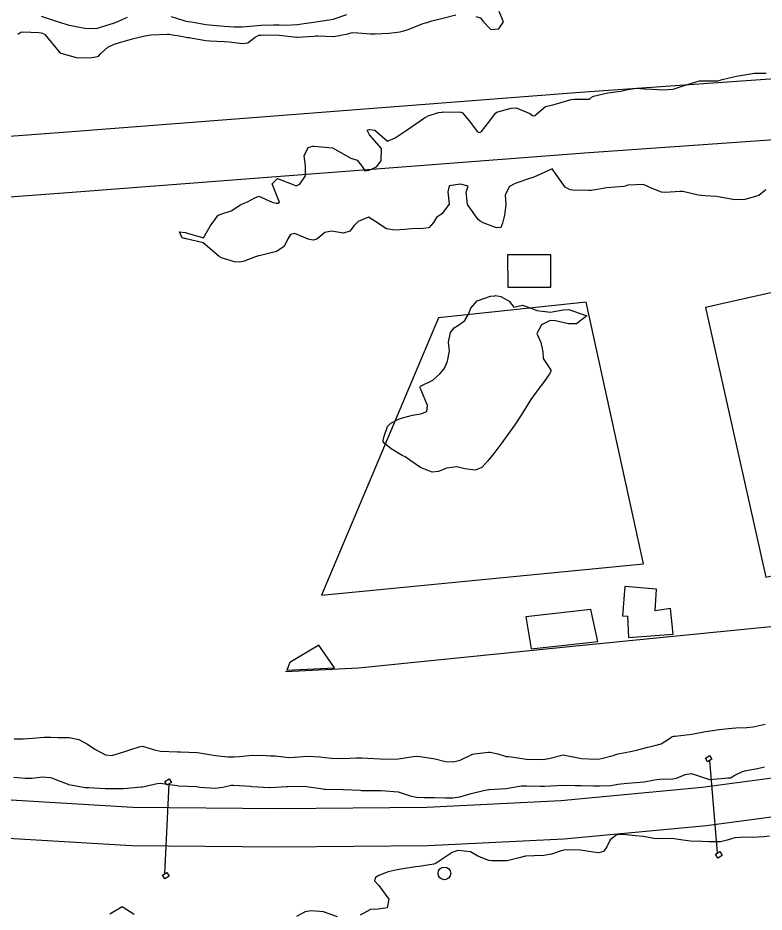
# Model space of a CAD drawing. Header units: metres. Extents: x 307586 to 320046, y 7427249 to 7434250.
# Drawn here: x 314826.7 to 314908.2, y 7432024.5 to 7432122.2 of the extents above; entities that cross this region are included whole.
import ezdxf

# ---------------------------------------------------------------- set-up
doc = ezdxf.new("R2010")
doc.units = ezdxf.units.M
doc.header["$MEASUREMENT"] = 0
for name, color, linetype in [('Curvas de Nivel 1m', 11, 'Continuous'), ('Divisa', 42, 'FENCELINE2'), ('Edificações', 30, 'Continuous'), ('Linha Férrea', 20, 'Continuous'), ('Portico', 45, 'Continuous'), ('Postes', 20, 'Continuous'), ('Vias Primárias', 230, 'Continuous')]:
    doc.layers.add(name, color=color, linetype=linetype)
doc.linetypes.add('FENCELINE2', pattern='A,0.25,-0.1,[132,ltypeshp.shx,S=0.1,R=0,X=-0.1,Y=0],-0.1,1', length=1.45)

msp = doc.modelspace()

# ---------------------------------------------------------------- linework, layer by layer
at = {"layer": 'Curvas de Nivel 1m', "flags": 128}
for points, elevation in [([(314826.69, 7432120.426), (314827.024, 7432120.644), (314827.246, 7432120.684), (314829.012, 7432120.636), (314829.245, 7432120.595), (314829.394, 7432120.548), (314829.666, 7432120.394), (314831.215, 7432118.5), (314831.404, 7432118.368), (314833.208, 7432117.868), (314834.793, 7432117.91), (314835.209, 7432117.951), (314835.497, 7432118.03), (314835.769, 7432118.314), (314836.522, 7432119.008), (314837.229, 7432119.362), (314837.963, 7432119.561), (314839.237, 7432119.914), (314839.525, 7432119.989), (314840.583, 7432120.26), (314841.244, 7432120.367), (314843.022, 7432120.455), (314843.245, 7432120.426), (314843.409, 7432120.392), (314844.531, 7432120.211), (314845.241, 7432120.088), (314845.379, 7432120.061), (314847.237, 7432119.764), (314847.693, 7432119.718), (314849.235, 7432119.654), (314849.779, 7432119.608), (314851.232, 7432119.426), (314851.846, 7432119.512), (314852.616, 7432120.116), (314853.039, 7432120.319), (314853.245, 7432120.346), (314853.492, 7432120.353), (314855.246, 7432120.346), (314857.201, 7432120.103), (314857.243, 7432120.103), (314859.052, 7432120.235), (314859.245, 7432120.256), (314859.473, 7432120.264), (314861.245, 7432120.192), (314862.75, 7432120.492), (314863.249, 7432120.607), (314863.848, 7432120.583), (314865.248, 7432120.463), (314865.757, 7432120.464), (314867.249, 7432120.535), (314868.491, 7432120.687), (314869.253, 7432120.925), (314870.985, 7432121.619), (314871.261, 7432121.684), (314871.431, 7432121.719), (314871.939, 7432121.883), (314872.986, 7432122.154), (314873.268, 7432122.221), (314874.573, 7432122.558)], 727), ([(314829.263, 7432122.4), (314830.798, 7432121.916), (314831.257, 7432121.758), (314832.146, 7432121.469), (314833.252, 7432121.226), (314834.014, 7432121.102), (314835.25, 7432121.056), (314836.224, 7432121.339), (314837.257, 7432121.695), (314837.707, 7432121.847), (314838.675, 7432122.286)], 726), ([(314843.427, 7432122.39), (314843.935, 7432122.22), (314844.96, 7432121.904), (314845.259, 7432121.841), (314845.682, 7432121.773), (314847.256, 7432121.506), (314848.004, 7432121.423), (314849.255, 7432121.329), (314850.338, 7432121.228), (314851.254, 7432121.233), (314852.045, 7432121.333), (314853.256, 7432121.414), (314854.619, 7432121.452), (314855.257, 7432121.444), (314855.904, 7432121.425), (314857.257, 7432121.511), (314857.742, 7432121.572), (314859.261, 7432121.799), (314860.706, 7432122.018), (314861.179, 7432122.096), (314861.265, 7432122.126), (314862.662, 7432122.606)], 726), ([(314876.741, 7432122.358), (314877.269, 7432122.214), (314877.543, 7432121.817), (314878.383, 7432120.938), (314879.255, 7432121.01), (314879.764, 7432121.792), (314879.28, 7432122.934)], 727), ([(314908.424, 7432103.446), (314907.666, 7432102.831), (314907.04, 7432102.627), (314906.123, 7432102.383), (314905.036, 7432102.322), (314904.019, 7432102.514), (314903.041, 7432102.69), (314901.78, 7432102.784), (314901.043, 7432102.866), (314899.369, 7432103.235), (314899.049, 7432103.267), (314897.475, 7432103.147), (314897.047, 7432103.192), (314896.02, 7432103.59), (314895.057, 7432104.023), (314893.361, 7432103.93), (314893.055, 7432103.841), (314892.88, 7432103.806), (314891.053, 7432103.65), (314889.347, 7432103.377), (314889.048, 7432103.359), (314887.352, 7432103.393), (314887.049, 7432103.424), (314886.498, 7432103.706), (314885.073, 7432105.72), (314883.064, 7432104.812), (314882.267, 7432104.552), (314881.056, 7432104.115), (314880.433, 7432103.779), (314879.934, 7432102.892), (314880.005, 7432101.785), (314879.882, 7432100.658), (314879.673, 7432099.79), (314879.487, 7432099.301), (314878.995, 7432099.266), (314877.557, 7432099.814), (314877.204, 7432100.017), (314877.007, 7432100.2), (314875.828, 7432101.832), (314875.684, 7432103.193), (314875.892, 7432103.832), (314875.055, 7432104.057), (314873.834, 7432103.858), (314873.695, 7432103.208), (314873.833, 7432101.858), (314873.012, 7432100.817), (314872.458, 7432100.426), (314872.109, 7432099.879), (314871.594, 7432099.283), (314870.992, 7432099.193), (314869.725, 7432099.176), (314868.991, 7432099.115), (314867.898, 7432099.022), (314866.992, 7432099.181), (314865.813, 7432099.952), (314865.008, 7432100.436), (314863.872, 7432099.977), (314863.458, 7432099.522), (314862.987, 7432098.92), (314862.269, 7432098.712), (314860.986, 7432098.898), (314860.251, 7432098.754), (314859.357, 7432098.034), (314858.972, 7432097.917), (314858.435, 7432098.045), (314856.982, 7432098.647), (314856.486, 7432098.56), (314856.19, 7432098.068), (314855.788, 7432097.249), (314854.959, 7432096.684), (314853.084, 7432096.238), (314852.954, 7432096.208), (314852.877, 7432096.187), (314852.658, 7432096.113), (314851.428, 7432095.645), (314850.947, 7432095.54), (314850.385, 7432095.576), (314848.951, 7432095.99), (314848.714, 7432096.162), (314846.967, 7432097.628), (314845.091, 7432098.08), (314844.972, 7432098.109), (314844.9, 7432098.128), (314844.667, 7432098.205), (314844.365, 7432098.826), (314844.981, 7432098.759), (314846.973, 7432098.18), (314847.7, 7432099.465), (314848.226, 7432100.168), (314848.551, 7432100.621), (314849.009, 7432100.808), (314850.017, 7432101.149), (314851.02, 7432101.805), (314851.233, 7432101.916), (314851.807, 7432102.122), (314852.58, 7432102.564), (314853.033, 7432102.758), (314854.482, 7432102.088), (314854.925, 7432101.984), (314855.022, 7432101.976), (314855.129, 7432101.972), (314855.3, 7432102.077), (314855.032, 7432102.695), (314854.48, 7432104.089), (314855.059, 7432104.653), (314856.674, 7432104.064), (314857.05, 7432103.889), (314857.201, 7432103.908), (314857.517, 7432104.055), (314858.137, 7432104.975), (314858.147, 7432106.049), (314857.973, 7432107.162), (314858.44, 7432108.047), (314858.936, 7432108.201), (314859.096, 7432108.221), (314861.093, 7432108.01), (314863.082, 7432106.907), (314863.762, 7432106.662), (314864.341, 7432105.971), (314864.625, 7432105.523), (314865.069, 7432105.593), (314865.337, 7432105.69), (314865.873, 7432105.952), (314866.413, 7432106.613), (314866.427, 7432107.947), (314865.115, 7432109.429), (314864.872, 7432109.964), (314865.124, 7432110.039), (314865.692, 7432109.954), (314867.105, 7432108.741), (314867.944, 7432109.098), (314869.123, 7432109.92), (314871.137, 7432111.308), (314871.521, 7432111.504), (314872.661, 7432111.875), (314873.078, 7432111.937), (314873.144, 7432111.939), (314875.065, 7432111.92), (314875.144, 7432111.91), (314875.295, 7432111.838), (314876.034, 7432110.931), (314876.892, 7432109.822), (314877.121, 7432109.702), (314877.224, 7432109.717), (314877.347, 7432109.818), (314878.165, 7432110.842), (314878.909, 7432111.802), (314879.034, 7432111.911), (314879.145, 7432111.942), (314880.587, 7432112.343), (314881.153, 7432112.409), (314882.662, 7432111.755), (314882.939, 7432111.55), (314883.141, 7432111.536), (314883.424, 7432111.746), (314884.359, 7432112.527), (314885.158, 7432112.737), (314885.94, 7432112.939), (314887.167, 7432113.309), (314887.535, 7432113.329), (314889.168, 7432113.324), (314889.344, 7432113.504), (314889.614, 7432113.673), (314891.177, 7432114.049), (314892.585, 7432114.23), (314893.18, 7432114.353), (314894.276, 7432114.525), (314895.182, 7432114.478), (314896.004, 7432114.421), (314897.181, 7432114.348), (314898.311, 7432114.439), (314899.184, 7432114.711), (314900.941, 7432115.284), (314901.191, 7432115.338), (314901.364, 7432115.355), (314903.191, 7432115.356), (314903.319, 7432115.381), (314903.653, 7432115.505), (314904.898, 7432115.791), (314905.196, 7432115.846), (314905.646, 7432115.932), (314907.2, 7432116.183), (314908.456, 7432116.191)], 728), ([(314826.313, 7432043.436), (314827.28, 7432043.444), (314828.314, 7432043.531), (314829.569, 7432043.635), (314830.315, 7432043.614), (314831.099, 7432043.579), (314832.315, 7432043.607), (314833.36, 7432043.381), (314834.308, 7432042.853), (314835.112, 7432042.312), (314836.297, 7432041.692), (314836.96, 7432041.63), (314838.3, 7432042.028), (314839.046, 7432042.269), (314839.976, 7432042.587), (314840.309, 7432042.632), (314841.622, 7432042.237), (314842.302, 7432042.112), (314844.133, 7432042.034), (314844.301, 7432042.031), (314844.478, 7432042.021), (314846.301, 7432041.959), (314846.553, 7432041.925), (314848.297, 7432041.606), (314849.637, 7432041.481), (314850.296, 7432041.472), (314850.91, 7432041.511), (314852.298, 7432041.642), (314853.835, 7432041.623), (314854.298, 7432041.604), (314854.801, 7432041.572), (314856.297, 7432041.421), (314856.92, 7432041.43), (314858.298, 7432041.537), (314859.749, 7432041.47), (314860.297, 7432041.408), (314860.96, 7432041.34), (314862.296, 7432041.296), (314863.694, 7432041.366), (314864.297, 7432041.37), (314864.93, 7432041.321), (314866.296, 7432041.244), (314867.011, 7432041.217), (314868.296, 7432041.269), (314869.906, 7432041.503), (314870.299, 7432041.536), (314870.669, 7432041.517), (314872.297, 7432041.261), (314873.426, 7432040.985), (314874.294, 7432040.924), (314875.024, 7432041.104), (314876.302, 7432041.732), (314876.572, 7432041.817), (314878.111, 7432041.996), (314878.306, 7432041.986), (314879.149, 7432041.787), (314880.049, 7432041.522), (314880.3, 7432041.498), (314880.599, 7432041.468), (314882.298, 7432041.214), (314883.773, 7432041.203), (314884.298, 7432041.24), (314884.712, 7432041.302), (314886.303, 7432041.7), (314888.299, 7432041.277), (314889.871, 7432041.228), (314890.299, 7432041.264), (314890.626, 7432041.32), (314891.737, 7432041.636), (314892.165, 7432041.771), (314892.306, 7432041.805), (314893.813, 7432042.105), (314894.312, 7432042.22), (314895.393, 7432042.513), (314896.32, 7432042.714), (314896.988, 7432042.908), (314898.002, 7432043.563), (314898.199, 7432043.696), (314898.335, 7432043.72), (314898.508, 7432043.731), (314900.337, 7432043.96), (314901.665, 7432044.191), (314902.341, 7432044.326), (314903.32, 7432044.473), (314904.344, 7432044.582), (314905.162, 7432044.654), (314906.345, 7432044.694), (314907.047, 7432044.752), (314908.349, 7432045.047)], 728), ([(314826.265, 7432039.239), (314827.518, 7432039.154), (314828.264, 7432039.154), (314829.356, 7432039.294), (314830.266, 7432039.213), (314832.077, 7432038.53), (314832.255, 7432038.466), (314832.907, 7432038.34), (314834.052, 7432038.124), (314834.251, 7432038.112), (314834.46, 7432038.109), (314836.25, 7432038.024), (314836.537, 7432038.01), (314838.25, 7432038.033), (314840.191, 7432038.19), (314840.252, 7432038.19), (314840.31, 7432038.191), (314840.504, 7432038.247), (314841.912, 7432038.579), (314842.258, 7432038.59), (314844.118, 7432038.339), (314844.255, 7432038.324), (314846.213, 7432038.221), (314846.254, 7432038.219), (314846.596, 7432038.177), (314848.252, 7432038.042), (314849.087, 7432038.147), (314850.027, 7432038.363), (314850.257, 7432038.378), (314852.111, 7432038.256), (314852.255, 7432038.244), (314854.209, 7432038.126), (314854.254, 7432038.129), (314856.088, 7432038.229), (314856.256, 7432038.235), (314858.035, 7432038.263), (314858.256, 7432038.25), (314859.824, 7432038.016), (314860.187, 7432037.945), (314860.252, 7432037.941), (314860.319, 7432037.942), (314862.252, 7432037.907), (314864.113, 7432037.823), (314864.251, 7432037.815), (314864.402, 7432037.808), (314866.252, 7432037.804), (314866.384, 7432037.807), (314868.25, 7432037.637), (314869.571, 7432037.225), (314870.245, 7432037.07), (314871.088, 7432037.038), (314872.244, 7432037.027), (314873.389, 7432036.998), (314874.245, 7432037.005), (314874.978, 7432037.101), (314876.249, 7432037.46), (314877.577, 7432037.807), (314878.156, 7432037.899), (314878.255, 7432037.906), (314880.021, 7432038.009), (314880.257, 7432038.04), (314881.723, 7432038.293), (314882.262, 7432038.324), (314883.72, 7432038.269), (314884.261, 7432038.271), (314885.624, 7432038.344), (314886.263, 7432038.369), (314887.592, 7432038.358), (314888.263, 7432038.345), (314889.61, 7432038.313), (314890.263, 7432038.297), (314891.544, 7432038.357), (314892.266, 7432038.477), (314893.268, 7432038.615), (314894.269, 7432038.664), (314895.121, 7432038.74), (314896.274, 7432038.963), (314896.814, 7432039.035), (314898.276, 7432039.078), (314898.68, 7432039.15), (314899.626, 7432039.54), (314900.284, 7432039.638), (314900.734, 7432039.525), (314902.278, 7432039.016), (314903.949, 7432039.154), (314904.28, 7432039.185), (314904.563, 7432039.194), (314905.034, 7432039.472), (314905.879, 7432039.872), (314906.288, 7432039.978), (314907.53, 7432040.208), (314908.292, 7432040.371)], 729), ([(314908.826, 7432032.809), (314908.203, 7432032.751), (314906.99, 7432032.663), (314906.201, 7432032.696), (314905.037, 7432032.635), (314904.196, 7432032.361), (314903.489, 7432032.195), (314902.193, 7432032.205), (314901.485, 7432032.225), (314900.194, 7432032.258), (314899.357, 7432032.381), (314898.198, 7432032.539), (314897.25, 7432032.516), (314896.198, 7432032.561), (314895.013, 7432032.78), (314894.202, 7432032.842), (314892.829, 7432032.995), (314892.203, 7432032.995), (314891.412, 7432032.42), (314891.071, 7432031.641), (314890.691, 7432031.132), (314890.176, 7432031.002), (314889.576, 7432031.058), (314888.179, 7432031.27), (314886.552, 7432031.324), (314886.178, 7432031.244), (314885.028, 7432030.858), (314884.173, 7432030.712), (314883.103, 7432030.667), (314882.172, 7432030.61), (314881.482, 7432030.444), (314880.166, 7432030.12), (314878.484, 7432030.113), (314878.166, 7432030.156), (314876.967, 7432030.608), (314876.176, 7432031.084), (314874.763, 7432031.248), (314874.175, 7432031.04), (314872.415, 7432029.866), (314872.258, 7432029.772), (314872.161, 7432029.744), (314870.537, 7432029.506), (314870.156, 7432029.45), (314868.822, 7432029.241), (314868.151, 7432029.127), (314867.159, 7432028.919), (314866.141, 7432028.512), (314865.796, 7432028.285), (314865.675, 7432027.945), (314866.128, 7432027.416), (314867.224, 7432025.929), (314867.053, 7432024.981), (314866.102, 7432024.82), (314865.241, 7432024.809), (314864.095, 7432024.179)], 729), ([(314839.416, 7432024.257), (314838.101, 7432025.084), (314836.735, 7432024.29)], 729), ([(314861.631, 7432023.995), (314860.098, 7432024.548), (314858.737, 7432024.661), (314858.098, 7432024.539), (314857.16, 7432024.044)], 729)]:
    msp.add_lwpolyline(points, dxfattribs=dict(at, elevation=elevation))
at = {"layer": 'Curvas de Nivel 1m', "elevation": 728, "flags": 128}
msp.add_lwpolyline([(314888.883, 7432089.68), (314887.759, 7432088.802), (314886.869, 7432088.78), (314885.46, 7432089.129), (314884.874, 7432089.145), (314883.913, 7432088.688), (314883.41, 7432087.742), (314883.856, 7432086.748), (314884.054, 7432085.732), (314884.109, 7432085.014), (314884.815, 7432083.92), (314884.938, 7432083.719), (314884.948, 7432083.581), (314884.807, 7432083.323), (314884.126, 7432082.397), (314883.64, 7432081.737), (314882.771, 7432080.524), (314882.458, 7432080.061), (314882.28, 7432079.755), (314881.715, 7432078.794), (314881.022, 7432077.767), (314880.899, 7432077.601), (314880.729, 7432077.367), (314879.571, 7432075.787), (314878.701, 7432074.639), (314878.06, 7432073.806), (314877.388, 7432073.107), (314876.678, 7432072.803), (314875.548, 7432072.963), (314874.683, 7432073.155), (314873.525, 7432073.012), (314872.674, 7432072.639), (314871.977, 7432072.574), (314870.681, 7432073.084), (314869.531, 7432073.907), (314869.027, 7432074.246), (314868.698, 7432074.419), (314867.491, 7432075.146), (314866.711, 7432075.758), (314866.624, 7432075.941), (314866.616, 7432076.039), (314866.719, 7432076.531), (314867.109, 7432077.556), (314867.441, 7432077.933), (314868.283, 7432078.381), (314868.742, 7432078.534), (314869.834, 7432078.817), (314870.749, 7432078.962), (314871.408, 7432079.228), (314871.473, 7432079.883), (314870.779, 7432081.536), (314870.656, 7432081.766), (314870.651, 7432081.892), (314870.697, 7432081.978), (314870.785, 7432082.023), (314872.034, 7432082.638), (314872.805, 7432083.345), (314873.065, 7432083.61), (314873.286, 7432083.863), (314873.657, 7432084.693), (314873.861, 7432085.855), (314873.77, 7432086.784), (314873.972, 7432087.853), (314874.365, 7432088.343), (314874.865, 7432088.645), (314875.554, 7432089.152), (314875.925, 7432089.83), (314876.201, 7432090.515), (314876.898, 7432091.315), (314878.337, 7432091.806), (314878.836, 7432091.868), (314878.904, 7432091.871), (314879.481, 7432091.791), (314880.381, 7432091.261), (314880.891, 7432090.617), (314881.835, 7432090.819), (314882.89, 7432090.472), (314883.404, 7432090.258), (314884.886, 7432090.072), (314886.274, 7432090.321), (314886.89, 7432090.372), (314888.883, 7432089.68)], close=True, dxfattribs=at)
at = {"layer": 'Divisa'}
msp.add_lwpolyline([(314855.942, 7432050.799), (314863.917, 7432051.215), (314888.052, 7432053.655), (314909.711, 7432055.794), (314910.034, 7432054.808), (314932.942, 7432057.597), (314969.634, 7432067.311), (314983.273, 7432071.929), (314986.283, 7432072.802)], dxfattribs=at)
at = {"layer": 'Edificações'}
for points in [[(314880.195, 7432096.331), (314880.256, 7432092.798), (314884.949, 7432092.798), (314884.949, 7432096.331)], [(314909.983, 7432055.932), (314924.5, 7432057.354), (314967.9, 7432067.104), (314963.562, 7432086.414), (314956.203, 7432084.761), (314953.943, 7432094.821), (314924.807, 7432088.275), (314923.208, 7432095.391), (314901.827, 7432090.588), (314908.446, 7432061.125), (314909.077, 7432061.267)], [(314859.867, 7432059.149), (314895.063, 7432062.554), (314888.8, 7432091.175), (314872.655, 7432089.446)], [(314896.494, 7432059.806), (314893.024, 7432060.1), (314892.752, 7432056.88), (314893.316, 7432056.833), (314893.436, 7432054.516), (314898.317, 7432054.869), (314898.023, 7432057.69), (314896.327, 7432057.426)], [(314882.191, 7432056.762), (314882.789, 7432053.292), (314890.068, 7432054.075), (314889.322, 7432057.582)], [(314859.606, 7432053.663), (314856.404, 7432051.791), (314856.102, 7432050.946), (314861.297, 7432051.188)]]:
    msp.add_lwpolyline(points, close=True, dxfattribs=at)
at = {"layer": 'Linha Férrea'}
for points in [[(314822.296, 7432036.985), (314839.274, 7432035.97), (314855.266, 7432035.827), (314871.374, 7432035.972), (314886.047, 7432036.699), (314901.463, 7432038.149), (314920.058, 7432040.624), (314941.1, 7432044.685), (314962.74, 7432049.775), (314988.135, 7432057.607), (315009.059, 7432065.168), (315036.084, 7432075.945), (315044.903, 7432079.804), (315072.334, 7432092.284), (315102.172, 7432105.787), (315144.132, 7432125.513), (315181.217, 7432142.756), (315207.994, 7432156.932)], [(314821.94, 7432032.799), (314839.13, 7432031.771), (314855.266, 7432031.626), (314871.497, 7432031.772), (314886.348, 7432032.508), (314901.937, 7432033.975), (314920.734, 7432036.477), (314941.979, 7432040.578), (314963.841, 7432045.72), (314989.468, 7432053.623), (315010.551, 7432061.242), (315037.704, 7432072.07), (315044.903, 7432075.219), (315054.728, 7432079.434), (315075.561, 7432088.632), (315100.183, 7432099.99), (315144.322, 7432120.924), (315183.915, 7432139.594), (315207.943, 7432151.94)]]:
    msp.add_lwpolyline(points, dxfattribs=at)
at = {"layer": 'Portico'}
for points in [[(314902.547, 7432041.211), (314902.071, 7432040.923), (314901.821, 7432041.336), (314902.297, 7432041.624)], [(314843.474, 7432038.662), (314842.998, 7432038.374), (314842.748, 7432038.787), (314843.224, 7432039.075)], [(314903.647, 7432030.708), (314903.172, 7432030.421), (314902.922, 7432030.834), (314903.397, 7432031.121)], [(314843.248, 7432028.423), (314842.772, 7432028.135), (314842.522, 7432028.549), (314842.998, 7432028.836)]]:
    msp.add_lwpolyline(points, close=True, dxfattribs=at)
for points in [[(314903.16, 7432030.978), (314902.309, 7432041.067)], [(314842.76, 7432028.692), (314843.236, 7432038.518)]]:
    msp.add_lwpolyline(points, dxfattribs=at)
at = {"layer": 'Postes'}
msp.add_circle((314873.307, 7432028.74), 0.694, dxfattribs=at)
at = {"layer": 'Vias Primárias'}
for points in [[(315044.903, 7432128.988), (315029.508, 7432125.89), (315020.472, 7432124.412), (315010.96, 7432123.105), (314992.242, 7432121.449), (314933.789, 7432117.262), (314888.151, 7432114.068), (314831.65, 7432109.713), (314803.773, 7432107.632)], [(315044.903, 7432128.988), (315029.508, 7432125.89), (315020.472, 7432124.412), (315010.96, 7432123.105), (314992.242, 7432121.449), (314933.789, 7432117.262), (314888.151, 7432114.068), (314831.65, 7432109.713), (314803.773, 7432107.632)], [(314804.273, 7432101.051), (314832.149, 7432103.132), (314888.635, 7432107.486), (314934.255, 7432110.678), (314992.769, 7432114.87), (315011.701, 7432116.545), (315021.454, 7432117.885), (315030.669, 7432119.392), (315044.903, 7432122.15)], [(314804.273, 7432101.051), (314832.149, 7432103.132), (314888.635, 7432107.486), (314934.255, 7432110.678), (314992.769, 7432114.87), (315011.701, 7432116.545), (315021.454, 7432117.885), (315030.669, 7432119.392), (315044.903, 7432122.15)]]:
    msp.add_lwpolyline(points, dxfattribs=at)

doc.saveas('drawing.dxf')
